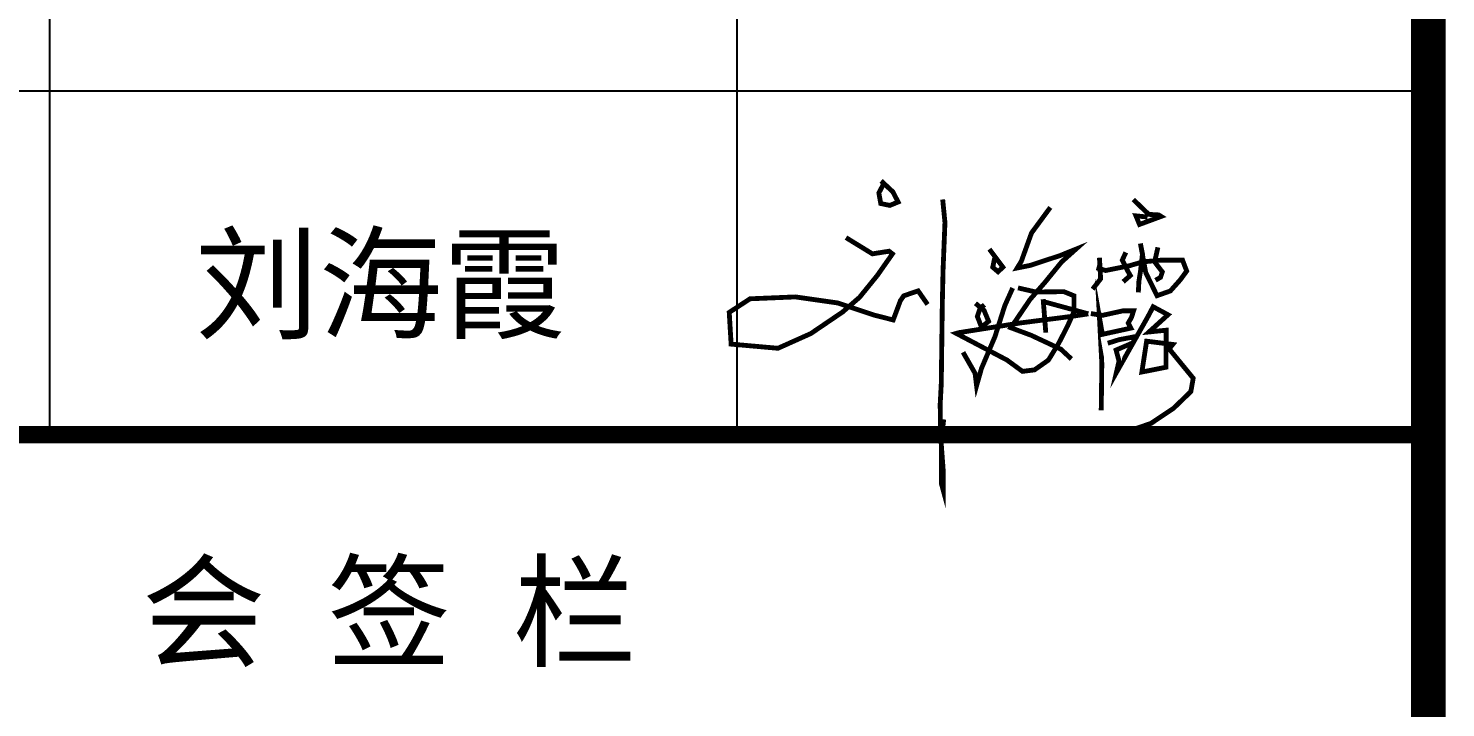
# Model space of a CAD drawing. Extents: x 185245 to 1992634, y -19957 to 755165.
# Drawn here: x 1899917 to 1904024, y 525358 to 527326 of the extents above; entities that cross this region are included whole.
import ezdxf

# ---------------------------------------------------------------- set-up
doc = ezdxf.new("R2010")
doc.units = 0
doc.header["$LTSCALE"] = 1000
doc.header["$MEASUREMENT"] = 0
doc.layers.add('PUB_TITLE', color=4, linetype='Continuous')
doc.layers.add('图框', color=4, linetype='Continuous')
doc.styles.add('STYLE-黑体', font='simhei.ttf')

# ---------------------------------------------------------------- blocks, each defined once
blk = doc.blocks.new('A$C31D40216')
at = {"const_width": 21}
for points in [[(6676.047118968796, 37816.50641173337), (6726.958844729234, 37768.91015214534), (6749.951237008208, 37724.59675992516), (6713.820334855234, 37709.82545194365), (6674.404805233935, 37718.03155691418), (6666.193236563122, 37763.98691454265), (6684.258687640307, 37798.45276810855)], [(6943.678292136872, 37735.66832849217), (6953.532174541848, 37635.55203998924), (6945.320605871035, 37430.39622538033), (6942.03597840271, 37284.32511097312), (6937.472984842258, 36935.56219351912), (6932.858811143553, 36846.81630277986), (6934.012070234166, 36718.88443964996), (6945.545798473759, 36563.29173373725), (6945.545798473759, 36473.39359589943), (6938.626243931474, 36498.74941276075), (6937.472984842258, 36677.39290961329), (6947.852316654986, 36779.96895588169)], [(7411.495453740703, 37701.10623278303), (7329.738027989166, 37589.98962680253), (7285.588904350298, 37467.43403059142), (7267.603066820418, 37438.02062369385), (7324.832696177531, 37449.45961392447), (7454.010225000558, 37491.94493714379), (7522.686007696902, 37519.72435450132), (7460.549909190508, 37464.16605151098), (7388.604284398491, 37375.92636254264), (7323.198343798518, 37300.75912162059), (7239.805428331019, 37178.20352540948), (7328.103675610153, 37145.52213943147), (7457.280067094835, 37085.06186782048), (7503.064680450363, 37042.57601287661)], [(7772.111837412929, 37735.39980759486), (7839.189662493067, 37670.94415771993), (7883.048765355954, 37668.36582537994), (7893.367818340426, 37661.92026039257), (7799.200915336609, 37627.11410311519), (7783.721767191077, 37664.49859273239), (7834.029567332705, 37659.34192805257)], [(6523.241426830878, 37569.90213677639), (6638.204525562702, 37499.32846423631), (6710.467467204202, 37510.8174365747), (6725.248290812364, 37499.32846423631), (6659.555741443066, 37405.77737874453), (6582.365858599078, 37310.58485956848), (6508.460603222018, 37246.57639003973), (6370.505112211918, 37153.0253045476), (6227.622679997934, 37089.01683501885), (6023.973502282286, 37107.07047864367), (6015.761933611473, 37244.93495635563), (6106.09032632946, 37304.02018828187), (6303.169111772208, 37312.2262932524), (6487.110524677904, 37285.96654465722), (6644.774917835603, 37233.44651574196), (6728.532918280689, 37212.11000474929), (6759.738016567426, 37295.8140833115), (6774.518840174889, 37317.15006257963), (6836.926762075862, 37338.48604184776), (6877.985742767574, 37279.40134164607)], [(7146.539295740891, 37519.69617310012), (7205.404414813966, 37441.26095309763), (7184.147597852163, 37421.65201516592), (7161.255291174399, 37441.26095309763), (7169.431602417259, 37480.47882896123)], [(7612.157986119157, 37438.68634282958), (7652.14673327771, 37427.08464488693), (7755.344087146921, 37447.71024015694), (7813.391461362364, 37464.46860277958), (7895.949571925681, 37472.20359979922), (7986.247256561415, 37472.20359979922), (8004.307020955952, 37424.50631254693), (7975.927066240693, 37385.83292262201), (7933.358840170782, 37338.13563536972), (7875.31032861839, 37317.51004009953), (7826.291130596539, 37418.06074755939), (7803.072408377193, 37544.39371496925), (7812.101721906336, 37499.27476005678), (7803.072408377193, 37420.63907989938), (7796.622573760804, 37380.67625794219), (7794.04309484805, 37331.69007038217)], [(7879.180684324121, 37527.63535234678), (7864.990138297668, 37464.46860277958), (7898.529050837737, 37420.63907989938), (7890.789476764621, 37397.43462056466), (7868.860494002001, 37384.54349058974)], [(7625.057655353332, 37482.51639743432), (7630.216613177443, 37390.98905557729), (7595.387961181346, 37345.87010066482)], [(7739.86380166444, 37505.7203250445), (7724.384653518908, 37472.20359979922), (7748.894252529833, 37423.21688051466), (7759.213305515004, 37405.16961758447), (7728.253871886292, 37378.09792560237)], [(7270.872908916092, 37351.41492426573), (7349.360492571956, 37333.44050759877), (7470.361710150028, 37335.07449713882), (7514.510833788896, 37317.0995487475), (7514.510833788896, 37248.46879771087), (7486.713195300195, 37186.37400483512), (7449.104893188225, 37112.84075345346), (7403.320279833395, 37037.67351253142), (7342.819671044359, 36995.18765758755), (7290.495373497484, 36988.6516994265), (7223.453943180852, 37037.67351253142), (7002.708324985113, 37153.69261885711), (7014.154478324344, 37156.96059793755), (7283.954551969888, 37199.44645288141), (7501.4291907351, 37227.22587023876), (7576.645794958342, 37238.66432874501)], [(7032.08572370722, 37071.56138151188), (7084.411158590345, 36980.05371346328), (7090.950842780294, 36926.12940001316), (7112.207659742096, 37001.29664093521), (7171.073916152818, 37140.19266427305), (7213.587550075725, 37274.1861872657), (7247.926010092022, 37350.98794945268)], [(7587.614267016528, 37239.80328272979), (7637.923204495804, 37232.06881743451), (7725.640272883233, 37251.40551239697), (7773.368594113505, 37251.40551239697), (7764.33928058506, 37223.04492010715), (7750.149871894857, 37198.55209218941), (7761.759801672306, 37176.63706488712), (7637.923204495804, 37149.56590462939), (7625.023535261629, 37223.04492010715), (7635.342588247498, 37023.23240549499), (7634.052848791471, 36912.36890040003), (7632.763109334745, 36819.55265823528)], [(7086.038686950458, 37284.38998136829), (7123.646989063127, 37253.34258493033), (7143.268316308269, 37205.95476136581), (7112.200835723896, 37181.44385481343), (7094.213860858465, 37227.19768883774), (7105.660014196998, 37261.51306435614), (7125.282478779089, 37277.85402320742)], [(7576.645794958342, 37238.66432874501), (7378.792483439669, 37292.58864219513)], [(7380.427973155631, 37302.39311116099), (7391.874126494164, 37156.96059793755)], [(7661.141926714452, 37110.89251470446), (7710.1611247377, 37126.36144529484), (7778.528689274564, 37139.25257526993), (7772.078854657477, 37113.47031531992), (7697.261455503525, 37081.24249038237), (7710.1611247377, 37033.54573485462), (7698.551194959553, 36983.27011526251), (7835.28746137023, 37225.62325244714), (7858.506183589576, 37269.45330705188), (7923.004529757658, 37234.64714977451), (7840.44755653129, 37159.87870226448), (7915.264955685241, 37167.61316755976), (7913.975216229213, 37006.47404287235), (7809.488122902578, 36985.84844760233), (7830.12736620917, 37119.91588030729), (7943.64377306425, 37105.73585002465), (7943.64377306425, 37105.73585002465), (7928.164624918718, 37086.39915506219), (8032.651718244655, 36958.77675562023), (8022.331527922535, 36900.76720245721), (7947.514128769282, 36828.57655556264), (7849.476870059734, 36762.83200538016), (7725.640272883233, 36720.29138280751)]]:
    blk.add_lwpolyline(points, dxfattribs=at)
at = {"layer": '图框', "color": 0}
blk.add_line((73.94488784112036, 38207.62901769299), (9087.79863213934, 38207.62901769299), dxfattribs=at)
at = {"layer": '图框', "color": 0, "const_width": 75}
blk.add_lwpolyline([(73.94488784112036, 46872.8290176997), (9087.79863213934, 46872.8290176997), (9087.79863213934, 31634.02901769523), (73.94488784112036, 31634.02901769523)], close=True, dxfattribs=at)
at = {"layer": '图框', "color": 0}
for points in [[(3061.94488784112, 36713.62901769299), (3061.94488784112, 45378.8290176997)], [(6049.949652830139, 36713.62986774091), (6049.949652830139, 45378.82986774761)]]:
    blk.add_lwpolyline(points, dxfattribs=at)
at = {"layer": '图框', "color": 0, "const_width": 75}
blk.add_lwpolyline([(73.94488784112036, 36713.62901769299), (9087.79863213934, 36713.62901769299)], dxfattribs=at)
at = {"layer": '图框', "color": 1, "style": 'STYLE-黑体'}
blk.add_text('刘海霞', height=394.415999994264, dxfattribs=at).set_placement((3693.58028796711, 37171.15588945287))
at = {"layer": '图框', "color": 0, "style": 'STYLE-黑体'}
blk.add_text('会 签 栏', height=394.415999994264, dxfattribs=at).set_placement((3462.217526102439, 35746.07983468566))

msp = doc.modelspace()

# ---------------------------------------------------------------- linework, layer by layer
at = {"layer": 'PUB_TITLE', "const_width": 99.99999999999997}
msp.add_lwpolyline([(1848074.372004905, 501673.5461650771), (1903974.372004905, 501673.5461650771), (1903974.372004905, 541673.5461650771), (1848074.372004905, 541673.5461650771)], close=True, dxfattribs=at)

# ---------------------------------------------------------------- block references
at = {"xscale": 0.6666666666666666, "yscale": 0.6666666666666666, "zscale": 0.6666666666666666}
msp.add_blockref('A$C31D40216', (1897937.685668699, 501673.5442468873), dxfattribs=at)

doc.saveas('drawing.dxf')
